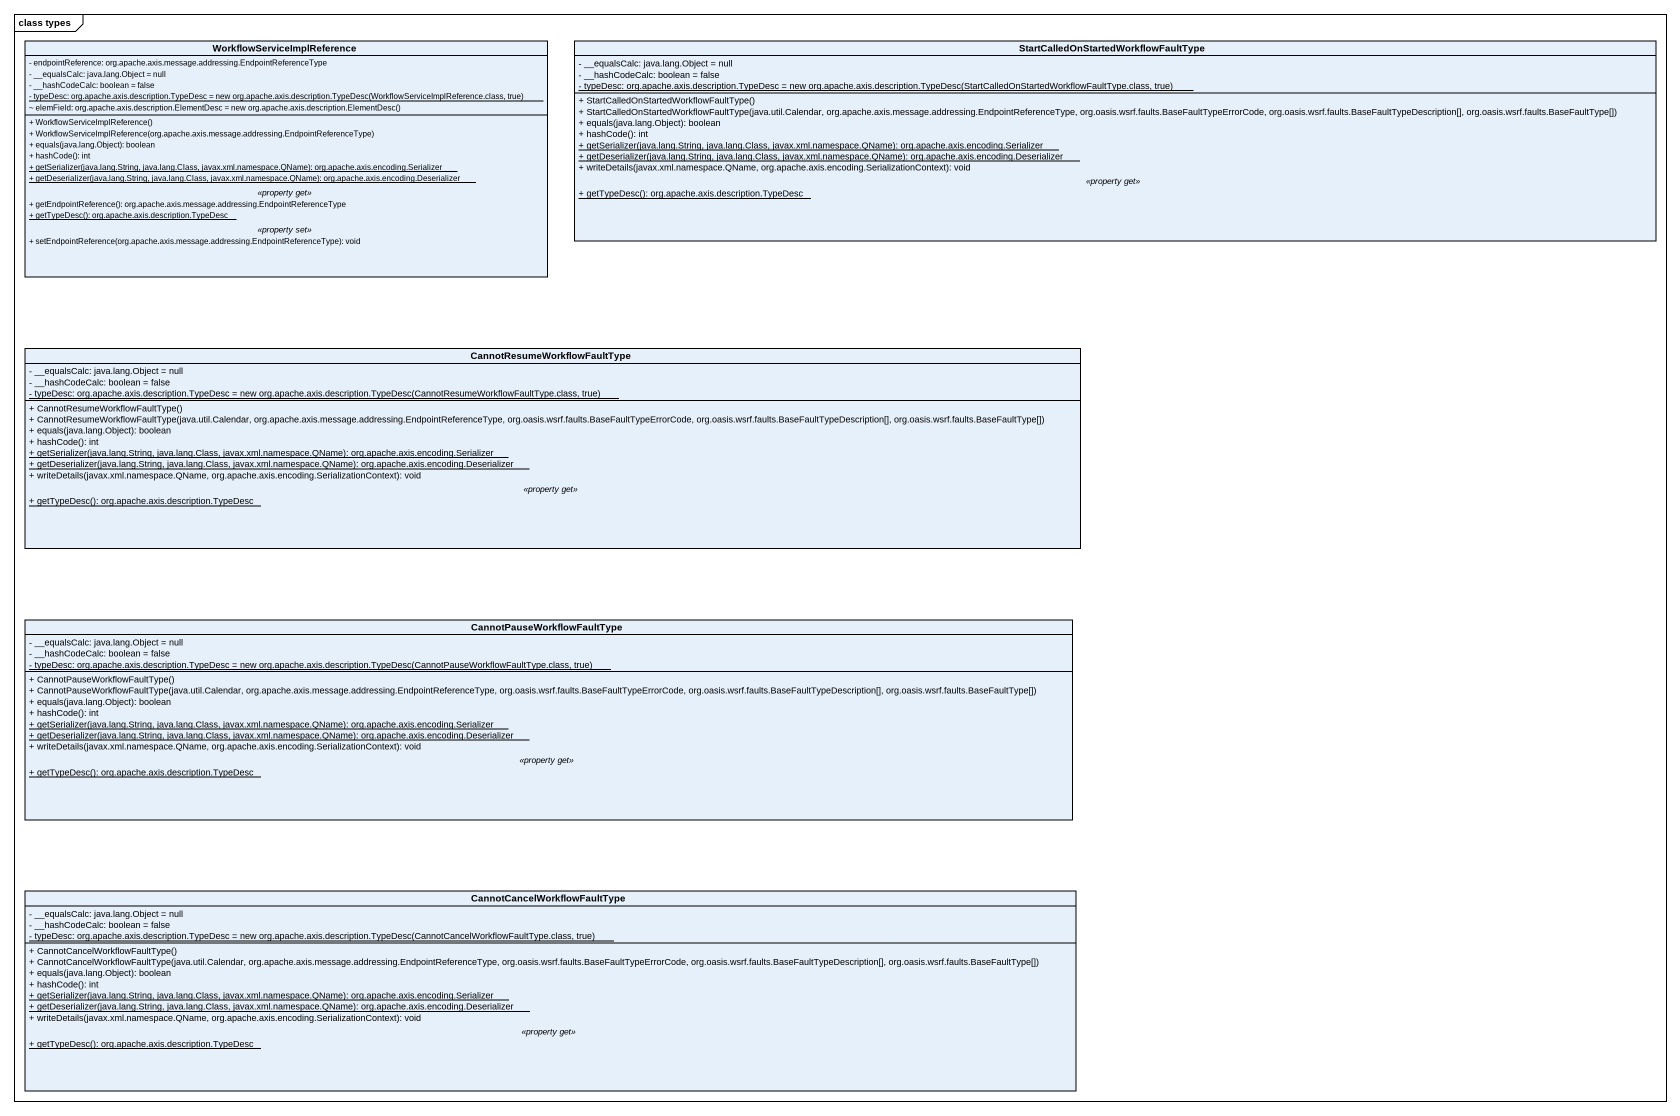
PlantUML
@startuml
mainframe class types
hide circle
hide empty members
skinparam classAttributeIconSize 0
class WorkflowServiceImplReference {
  - endpointReference: org.apache.axis.message.addressing.EndpointReferenceType
  - __equalsCalc: java.lang.Object = null
  - __hashCodeCalc: boolean = false
  {static} {field} - typeDesc: org.apache.axis.description.TypeDesc = new org.apache.axis.description.TypeDesc(WorkflowServiceImplReference.class, true)
  {field} ~ elemField: org.apache.axis.description.ElementDesc = new org.apache.axis.description.ElementDesc()
  --
  + WorkflowServiceImplReference()
  + WorkflowServiceImplReference(org.apache.axis.message.addressing.EndpointReferenceType)
  + equals(java.lang.Object): boolean
  + hashCode(): int
  {static} + getSerializer(java.lang.String, java.lang.Class, javax.xml.namespace.QName): org.apache.axis.encoding.Serializer
  {static} + getDeserializer(java.lang.String, java.lang.Class, javax.xml.namespace.QName): org.apache.axis.encoding.Deserializer
  .. <<property get>> ..
  + getEndpointReference(): org.apache.axis.message.addressing.EndpointReferenceType
  {static} + getTypeDesc(): org.apache.axis.description.TypeDesc
  .. <<property set>> ..
  + setEndpointReference(org.apache.axis.message.addressing.EndpointReferenceType): void
}
class "StartCalledOnStartedWorkflowFaultType" as StartCalledOnStartedWorkflow {
  - __equalsCalc: java.lang.Object = null
  - __hashCodeCalc: boolean = false
  {static} {field} - typeDesc: org.apache.axis.description.TypeDesc = new org.apache.axis.description.TypeDesc(StartCalledOnStartedWorkflowFaultType.class, true)
  --
  + StartCalledOnStartedWorkflowFaultType()
  + StartCalledOnStartedWorkflowFaultType(java.util.Calendar, org.apache.axis.message.addressing.EndpointReferenceType, org.oasis.wsrf.faults.BaseFaultTypeErrorCode, org.oasis.wsrf.faults.BaseFaultTypeDescription[], org.oasis.wsrf.faults.BaseFaultType[])
  + equals(java.lang.Object): boolean
  + hashCode(): int
  {static} + getSerializer(java.lang.String, java.lang.Class, javax.xml.namespace.QName): org.apache.axis.encoding.Serializer
  {static} + getDeserializer(java.lang.String, java.lang.Class, javax.xml.namespace.QName): org.apache.axis.encoding.Deserializer
  + writeDetails(javax.xml.namespace.QName, org.apache.axis.encoding.SerializationContext): void
  .. <<property get>> ..
  {static} + getTypeDesc(): org.apache.axis.description.TypeDesc
}
class "CannotResumeWorkflowFaultType" as CannotResumeWorkflowFaultTyp {
  - __equalsCalc: java.lang.Object = null
  - __hashCodeCalc: boolean = false
  {static} {field} - typeDesc: org.apache.axis.description.TypeDesc = new org.apache.axis.description.TypeDesc(CannotResumeWorkflowFaultType.class, true)
  --
  + CannotResumeWorkflowFaultType()
  + CannotResumeWorkflowFaultType(java.util.Calendar, org.apache.axis.message.addressing.EndpointReferenceType, org.oasis.wsrf.faults.BaseFaultTypeErrorCode, org.oasis.wsrf.faults.BaseFaultTypeDescription[], org.oasis.wsrf.faults.BaseFaultType[])
  + equals(java.lang.Object): boolean
  + hashCode(): int
  {static} + getSerializer(java.lang.String, java.lang.Class, javax.xml.namespace.QName): org.apache.axis.encoding.Serializer
  {static} + getDeserializer(java.lang.String, java.lang.Class, javax.xml.namespace.QName): org.apache.axis.encoding.Deserializer
  + writeDetails(javax.xml.namespace.QName, org.apache.axis.encoding.SerializationContext): void
  .. <<property get>> ..
  {static} + getTypeDesc(): org.apache.axis.description.TypeDesc
}
class CannotPauseWorkflowFaultType {
  - __equalsCalc: java.lang.Object = null
  - __hashCodeCalc: boolean = false
  {static} {field} - typeDesc: org.apache.axis.description.TypeDesc = new org.apache.axis.description.TypeDesc(CannotPauseWorkflowFaultType.class, true)
  --
  + CannotPauseWorkflowFaultType()
  + CannotPauseWorkflowFaultType(java.util.Calendar, org.apache.axis.message.addressing.EndpointReferenceType, org.oasis.wsrf.faults.BaseFaultTypeErrorCode, org.oasis.wsrf.faults.BaseFaultTypeDescription[], org.oasis.wsrf.faults.BaseFaultType[])
  + equals(java.lang.Object): boolean
  + hashCode(): int
  {static} + getSerializer(java.lang.String, java.lang.Class, javax.xml.namespace.QName): org.apache.axis.encoding.Serializer
  {static} + getDeserializer(java.lang.String, java.lang.Class, javax.xml.namespace.QName): org.apache.axis.encoding.Deserializer
  + writeDetails(javax.xml.namespace.QName, org.apache.axis.encoding.SerializationContext): void
  .. <<property get>> ..
  {static} + getTypeDesc(): org.apache.axis.description.TypeDesc
}
class "CannotCancelWorkflowFaultType" as CannotCancelWorkflowFaultTyp {
  - __equalsCalc: java.lang.Object = null
  - __hashCodeCalc: boolean = false
  {static} {field} - typeDesc: org.apache.axis.description.TypeDesc = new org.apache.axis.description.TypeDesc(CannotCancelWorkflowFaultType.class, true)
  --
  + CannotCancelWorkflowFaultType()
  + CannotCancelWorkflowFaultType(java.util.Calendar, org.apache.axis.message.addressing.EndpointReferenceType, org.oasis.wsrf.faults.BaseFaultTypeErrorCode, org.oasis.wsrf.faults.BaseFaultTypeDescription[], org.oasis.wsrf.faults.BaseFaultType[])
  + equals(java.lang.Object): boolean
  + hashCode(): int
  {static} + getSerializer(java.lang.String, java.lang.Class, javax.xml.namespace.QName): org.apache.axis.encoding.Serializer
  {static} + getDeserializer(java.lang.String, java.lang.Class, javax.xml.namespace.QName): org.apache.axis.encoding.Deserializer
  + writeDetails(javax.xml.namespace.QName, org.apache.axis.encoding.SerializationContext): void
  .. <<property get>> ..
  {static} + getTypeDesc(): org.apache.axis.description.TypeDesc
}
@enduml
